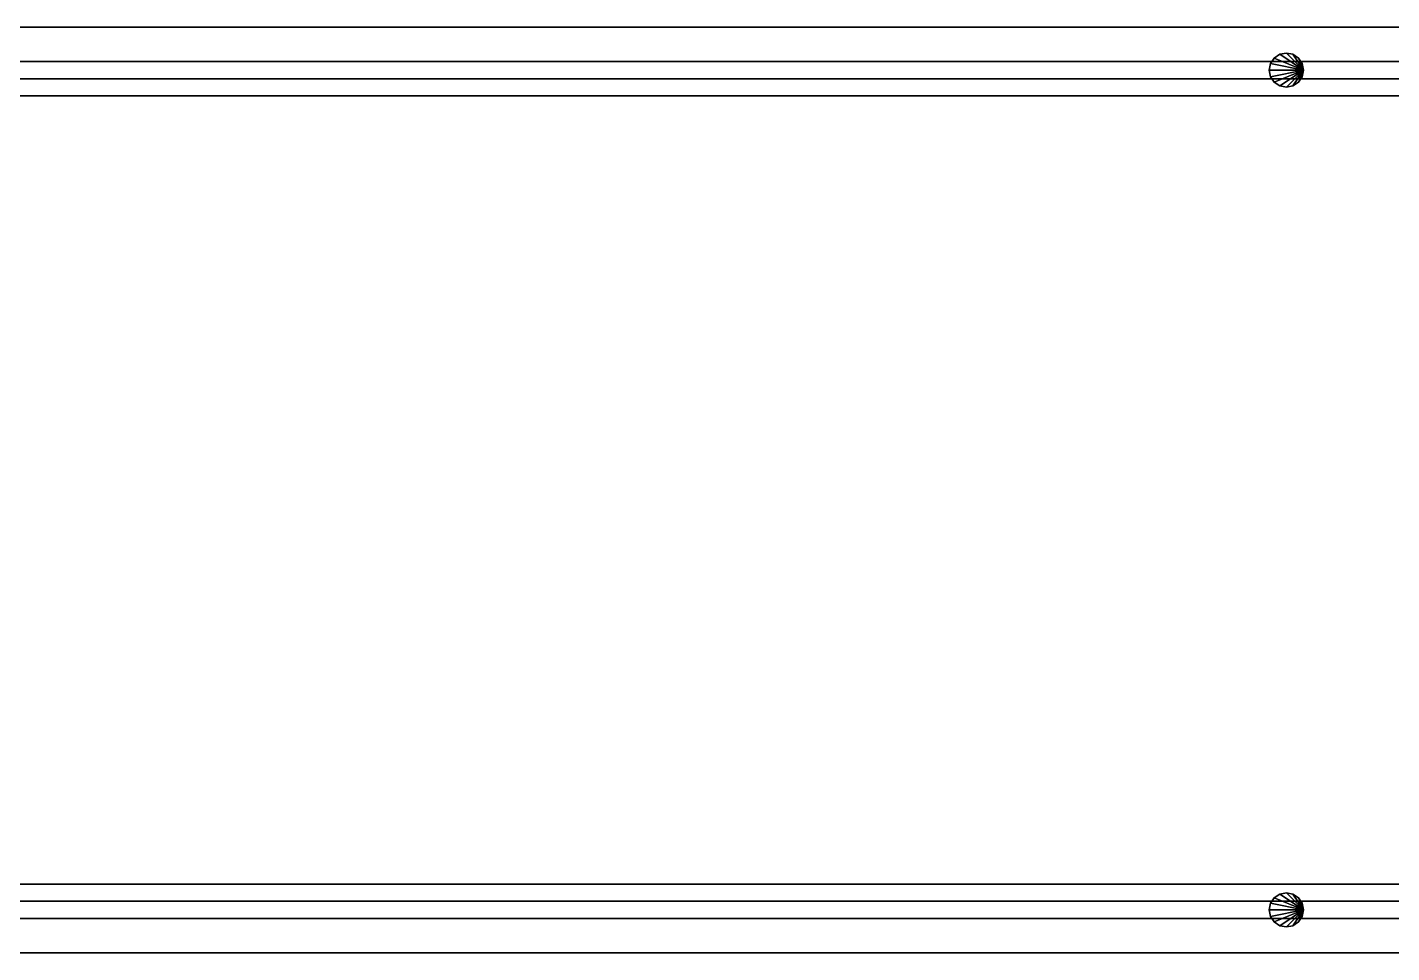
# Model space of a CAD drawing. Header units: millimetres. Extents: x -15000 to 15000, y -45082 to 2000.
# Drawn here: x -1970 to -377, y -44974 to -43894 of the extents above; entities that cross this region are included whole.
import ezdxf

# ---------------------------------------------------------------- set-up
doc = ezdxf.new("R2010")
doc.units = ezdxf.units.MM
doc.layers.add('KORKULUK_KAPI', color=4, linetype='CONTINUOUS')
doc.layers.add('ZEMIN_PLATFORM', color=8, linetype='CONTINUOUS')

msp = doc.modelspace()

# ---------------------------------------------------------------- linework, layer by layer
at = {"layer": 'KORKULUK_KAPI'}
for p, q in [((7000, -43934, 6730), (-13000, -43934, 6730)), ((7000, -43934, 6750), (-13000, -43934, 6750)), ((-514.1, -43929.9, 5750), (-518.5, -43936.3, 5750)), ((-514.1, -43929.9, 6750), (-518.5, -43936.3, 6750)), ((-507.7, -43925.5, 5750), (-514.1, -43929.9, 5750)), ((-507.7, -43925.5, 6750), (-514.1, -43929.9, 6750)), ((-500, -43924, 5750), (-507.7, -43925.5, 5750)), ((-500, -43924, 6750), (-507.7, -43925.5, 6750)), ((-492.3, -43925.5, 5750), (-500, -43924, 5750)), ((-492.3, -43925.5, 6750), (-500, -43924, 6750)), ((-500, -43924, 5750), (-500, -43924, 6750)), ((-485.9, -43929.9, 5750), (-492.3, -43925.5, 5750)), ((-485.9, -43929.9, 6750), (-492.3, -43925.5, 6750)), ((-481.5, -43936.3, 5750), (-485.9, -43929.9, 5750)), ((-481.5, -43936.3, 6750), (-485.9, -43929.9, 6750)), ((-518.5, -43936.3, 5750), (-520, -43944, 5750)), ((-518.5, -43936.3, 6750), (-520, -43944, 6750)), ((-520, -43944, 5750), (-518.5, -43951.7, 5750)), ((-520, -43944, 6750), (-518.5, -43951.7, 6750)), ((-520, -43944, 5750), (-520, -43944, 6750)), ((-480, -43944, 5750), (-481.5, -43936.3, 5750)), ((-480, -43944, 6750), (-481.5, -43936.3, 6750)), ((-481.5, -43951.7, 5750), (-480, -43944, 5750)), ((-481.5, -43951.7, 6750), (-480, -43944, 6750)), ((-480, -43944, 5750), (-480, -43944, 6750)), ((-13000, -43954, 6730), (7000, -43954, 6730)), ((-13000, -43954, 6750), (7000, -43954, 6750)), ((-518.5, -43951.7, 5750), (-514.1, -43958.1, 5750)), ((-518.5, -43951.7, 6750), (-514.1, -43958.1, 6750)), ((-514.1, -43958.1, 5750), (-507.7, -43962.5, 5750)), ((-514.1, -43958.1, 6750), (-507.7, -43962.5, 6750)), ((-507.7, -43962.5, 5750), (-500, -43964, 5750)), ((-507.7, -43962.5, 6750), (-500, -43964, 6750)), ((-500, -43964, 5750), (-492.3, -43962.5, 5750)), ((-500, -43964, 6750), (-492.3, -43962.5, 6750)), ((-500, -43964, 5750), (-500, -43964, 6750)), ((-492.3, -43962.5, 5750), (-485.9, -43958.1, 5750)), ((-492.3, -43962.5, 6750), (-485.9, -43958.1, 6750)), ((-485.9, -43958.1, 5750), (-481.5, -43951.7, 5750)), ((-485.9, -43958.1, 6750), (-481.5, -43951.7, 6750)), ((-507.7, -44905.5, 5750), (-514.1, -44909.9, 5750)), ((-507.7, -44905.5, 6750), (-514.1, -44909.9, 6750)), ((-500, -44904, 5750), (-507.7, -44905.5, 5750)), ((-500, -44904, 6750), (-507.7, -44905.5, 6750)), ((-492.3, -44905.5, 5750), (-500, -44904, 5750)), ((-492.3, -44905.5, 6750), (-500, -44904, 6750)), ((-500, -44904, 5750), (-500, -44904, 6750)), ((-485.9, -44909.9, 5750), (-492.3, -44905.5, 5750)), ((-485.9, -44909.9, 6750), (-492.3, -44905.5, 6750)), ((7000, -44914, 6730), (-13000, -44914, 6730)), ((7000, -44914, 6750), (-13000, -44914, 6750)), ((-518.5, -44916.3, 5750), (-520, -44924, 5750)), ((-518.5, -44916.3, 6750), (-520, -44924, 6750)), ((-514.1, -44909.9, 5750), (-518.5, -44916.3, 5750)), ((-514.1, -44909.9, 6750), (-518.5, -44916.3, 6750)), ((-481.5, -44916.3, 5750), (-485.9, -44909.9, 5750)), ((-481.5, -44916.3, 6750), (-485.9, -44909.9, 6750)), ((-480, -44924, 5750), (-481.5, -44916.3, 5750)), ((-480, -44924, 6750), (-481.5, -44916.3, 6750)), ((-13000, -44934, 6730), (7000, -44934, 6730)), ((-13000, -44934, 6750), (7000, -44934, 6750)), ((-520, -44924, 5750), (-518.5, -44931.7, 5750)), ((-520, -44924, 6750), (-518.5, -44931.7, 6750)), ((-520, -44924, 5750), (-520, -44924, 6750)), ((-518.5, -44931.7, 5750), (-514.1, -44938.1, 5750)), ((-518.5, -44931.7, 6750), (-514.1, -44938.1, 6750)), ((-514.1, -44938.1, 5750), (-507.7, -44942.5, 5750)), ((-514.1, -44938.1, 6750), (-507.7, -44942.5, 6750)), ((-492.3, -44942.5, 5750), (-485.9, -44938.1, 5750)), ((-492.3, -44942.5, 6750), (-485.9, -44938.1, 6750)), ((-485.9, -44938.1, 5750), (-481.5, -44931.7, 5750)), ((-485.9, -44938.1, 6750), (-481.5, -44931.7, 6750)), ((-481.5, -44931.7, 5750), (-480, -44924, 5750)), ((-481.5, -44931.7, 6750), (-480, -44924, 6750)), ((-480, -44924, 5750), (-480, -44924, 6750)), ((-507.7, -44942.5, 5750), (-500, -44944, 5750)), ((-507.7, -44942.5, 6750), (-500, -44944, 6750)), ((-500, -44944, 5750), (-492.3, -44942.5, 5750)), ((-500, -44944, 6750), (-492.3, -44942.5, 6750)), ((-500, -44944, 5750), (-500, -44944, 6750))]:
    msp.add_line(p, q, dxfattribs=at)
for points in [[(-13000, -43954, 6730), (7000, -43954, 6730), (7000, -43934, 6730), (-13000, -43934, 6730)], [(-13000, -43954, 6750), (7000, -43954, 6750), (7000, -43934, 6750), (-13000, -43934, 6750)], [(-13000, -43934, 6730), (7000, -43934, 6730), (7000, -43934, 6750), (-13000, -43934, 6750)], [(-514.1, -43929.9, 5750), (-518.5, -43936.3, 5750), (-518.5, -43936.3, 6750), (-514.1, -43929.9, 6750)], [(-480, -43944, 5750), (-514.1, -43929.9, 5750), (-518.5, -43936.3, 5750)], [(-480, -43944, 6750), (-514.1, -43929.9, 6750), (-518.5, -43936.3, 6750)], [(-507.7, -43925.5, 5750), (-514.1, -43929.9, 5750), (-514.1, -43929.9, 6750), (-507.7, -43925.5, 6750)], [(-480, -43944, 5750), (-507.7, -43925.5, 5750), (-514.1, -43929.9, 5750)], [(-480, -43944, 6750), (-507.7, -43925.5, 6750), (-514.1, -43929.9, 6750)], [(-500, -43924, 5750), (-507.7, -43925.5, 5750), (-507.7, -43925.5, 6750), (-500, -43924, 6750)], [(-480, -43944, 5750), (-500, -43924, 5750), (-507.7, -43925.5, 5750)], [(-480, -43944, 6750), (-500, -43924, 6750), (-507.7, -43925.5, 6750)], [(-492.3, -43925.5, 5750), (-500, -43924, 5750), (-500, -43924, 6750), (-492.3, -43925.5, 6750)], [(-480, -43944, 5750), (-492.3, -43925.5, 5750), (-500, -43924, 5750)], [(-480, -43944, 6750), (-492.3, -43925.5, 6750), (-500, -43924, 6750)], [(-485.9, -43929.9, 5750), (-492.3, -43925.5, 5750), (-492.3, -43925.5, 6750), (-485.9, -43929.9, 6750)], [(-480, -43944, 5750), (-485.9, -43929.9, 5750), (-492.3, -43925.5, 5750)], [(-480, -43944, 6750), (-485.9, -43929.9, 6750), (-492.3, -43925.5, 6750)], [(-481.5, -43936.3, 5750), (-485.9, -43929.9, 5750), (-485.9, -43929.9, 6750), (-481.5, -43936.3, 6750)], [(-480, -43944, 5750), (-481.5, -43936.3, 5750), (-485.9, -43929.9, 5750)], [(-480, -43944, 6750), (-481.5, -43936.3, 6750), (-485.9, -43929.9, 6750)], [(-518.5, -43936.3, 5750), (-520, -43944, 5750), (-520, -43944, 6750), (-518.5, -43936.3, 6750)], [(-480, -43944, 5750), (-518.5, -43936.3, 5750), (-520, -43944, 5750)], [(-480, -43944, 6750), (-518.5, -43936.3, 6750), (-520, -43944, 6750)], [(-520, -43944, 5750), (-518.5, -43951.7, 5750), (-518.5, -43951.7, 6750), (-520, -43944, 6750)], [(-480, -43944, 5750), (-520, -43944, 5750), (-518.5, -43951.7, 5750)], [(-480, -43944, 6750), (-520, -43944, 6750), (-518.5, -43951.7, 6750)], [(-480, -43944, 5750), (-518.5, -43951.7, 5750), (-514.1, -43958.1, 5750)], [(-480, -43944, 6750), (-518.5, -43951.7, 6750), (-514.1, -43958.1, 6750)], [(-480, -43944, 5750), (-514.1, -43958.1, 5750), (-507.7, -43962.5, 5750)], [(-480, -43944, 6750), (-514.1, -43958.1, 6750), (-507.7, -43962.5, 6750)], [(-480, -43944, 5750), (-507.7, -43962.5, 5750), (-500, -43964, 5750)], [(-480, -43944, 6750), (-507.7, -43962.5, 6750), (-500, -43964, 6750)], [(-480, -43944, 5750), (-500, -43964, 5750), (-492.3, -43962.5, 5750)], [(-480, -43944, 6750), (-500, -43964, 6750), (-492.3, -43962.5, 6750)], [(-480, -43944, 5750), (-492.3, -43962.5, 5750), (-485.9, -43958.1, 5750)], [(-480, -43944, 6750), (-492.3, -43962.5, 6750), (-485.9, -43958.1, 6750)], [(-480, -43944, 5750), (-485.9, -43958.1, 5750), (-481.5, -43951.7, 5750)], [(-480, -43944, 6750), (-485.9, -43958.1, 6750), (-481.5, -43951.7, 6750)], [(-480, -43944, 5750), (-481.5, -43936.3, 5750), (-481.5, -43936.3, 6750), (-480, -43944, 6750)], [(-481.5, -43951.7, 5750), (-480, -43944, 5750), (-480, -43944, 6750), (-481.5, -43951.7, 6750)], [(-13000, -43954, 6730), (7000, -43954, 6730), (7000, -43954, 6750), (-13000, -43954, 6750)], [(-518.5, -43951.7, 5750), (-514.1, -43958.1, 5750), (-514.1, -43958.1, 6750), (-518.5, -43951.7, 6750)], [(-514.1, -43958.1, 5750), (-507.7, -43962.5, 5750), (-507.7, -43962.5, 6750), (-514.1, -43958.1, 6750)], [(-507.7, -43962.5, 5750), (-500, -43964, 5750), (-500, -43964, 6750), (-507.7, -43962.5, 6750)], [(-500, -43964, 5750), (-492.3, -43962.5, 5750), (-492.3, -43962.5, 6750), (-500, -43964, 6750)], [(-492.3, -43962.5, 5750), (-485.9, -43958.1, 5750), (-485.9, -43958.1, 6750), (-492.3, -43962.5, 6750)], [(-485.9, -43958.1, 5750), (-481.5, -43951.7, 5750), (-481.5, -43951.7, 6750), (-485.9, -43958.1, 6750)], [(-507.7, -44905.5, 5750), (-514.1, -44909.9, 5750), (-514.1, -44909.9, 6750), (-507.7, -44905.5, 6750)], [(-480, -44924, 5750), (-507.7, -44905.5, 5750), (-514.1, -44909.9, 5750)], [(-480, -44924, 6750), (-507.7, -44905.5, 6750), (-514.1, -44909.9, 6750)], [(-500, -44904, 5750), (-507.7, -44905.5, 5750), (-507.7, -44905.5, 6750), (-500, -44904, 6750)], [(-480, -44924, 5750), (-500, -44904, 5750), (-507.7, -44905.5, 5750)], [(-480, -44924, 6750), (-500, -44904, 6750), (-507.7, -44905.5, 6750)], [(-492.3, -44905.5, 5750), (-500, -44904, 5750), (-500, -44904, 6750), (-492.3, -44905.5, 6750)], [(-480, -44924, 5750), (-492.3, -44905.5, 5750), (-500, -44904, 5750)], [(-480, -44924, 6750), (-492.3, -44905.5, 6750), (-500, -44904, 6750)], [(-485.9, -44909.9, 5750), (-492.3, -44905.5, 5750), (-492.3, -44905.5, 6750), (-485.9, -44909.9, 6750)], [(-480, -44924, 5750), (-485.9, -44909.9, 5750), (-492.3, -44905.5, 5750)], [(-480, -44924, 6750), (-485.9, -44909.9, 6750), (-492.3, -44905.5, 6750)], [(-13000, -44934, 6730), (7000, -44934, 6730), (7000, -44914, 6730), (-13000, -44914, 6730)], [(-13000, -44934, 6750), (7000, -44934, 6750), (7000, -44914, 6750), (-13000, -44914, 6750)], [(-13000, -44914, 6730), (7000, -44914, 6730), (7000, -44914, 6750), (-13000, -44914, 6750)], [(-518.5, -44916.3, 5750), (-520, -44924, 5750), (-520, -44924, 6750), (-518.5, -44916.3, 6750)], [(-480, -44924, 5750), (-518.5, -44916.3, 5750), (-520, -44924, 5750)], [(-480, -44924, 6750), (-518.5, -44916.3, 6750), (-520, -44924, 6750)], [(-514.1, -44909.9, 5750), (-518.5, -44916.3, 5750), (-518.5, -44916.3, 6750), (-514.1, -44909.9, 6750)], [(-480, -44924, 5750), (-514.1, -44909.9, 5750), (-518.5, -44916.3, 5750)], [(-480, -44924, 6750), (-514.1, -44909.9, 6750), (-518.5, -44916.3, 6750)], [(-481.5, -44916.3, 5750), (-485.9, -44909.9, 5750), (-485.9, -44909.9, 6750), (-481.5, -44916.3, 6750)], [(-480, -44924, 5750), (-481.5, -44916.3, 5750), (-485.9, -44909.9, 5750)], [(-480, -44924, 6750), (-481.5, -44916.3, 6750), (-485.9, -44909.9, 6750)], [(-480, -44924, 5750), (-481.5, -44916.3, 5750), (-481.5, -44916.3, 6750), (-480, -44924, 6750)], [(-13000, -44934, 6730), (7000, -44934, 6730), (7000, -44934, 6750), (-13000, -44934, 6750)], [(-520, -44924, 5750), (-518.5, -44931.7, 5750), (-518.5, -44931.7, 6750), (-520, -44924, 6750)], [(-480, -44924, 5750), (-520, -44924, 5750), (-518.5, -44931.7, 5750)], [(-480, -44924, 6750), (-520, -44924, 6750), (-518.5, -44931.7, 6750)], [(-480, -44924, 5750), (-518.5, -44931.7, 5750), (-514.1, -44938.1, 5750)], [(-480, -44924, 6750), (-518.5, -44931.7, 6750), (-514.1, -44938.1, 6750)], [(-518.5, -44931.7, 5750), (-514.1, -44938.1, 5750), (-514.1, -44938.1, 6750), (-518.5, -44931.7, 6750)], [(-480, -44924, 5750), (-514.1, -44938.1, 5750), (-507.7, -44942.5, 5750)], [(-480, -44924, 6750), (-514.1, -44938.1, 6750), (-507.7, -44942.5, 6750)], [(-514.1, -44938.1, 5750), (-507.7, -44942.5, 5750), (-507.7, -44942.5, 6750), (-514.1, -44938.1, 6750)], [(-480, -44924, 5750), (-507.7, -44942.5, 5750), (-500, -44944, 5750)], [(-480, -44924, 6750), (-507.7, -44942.5, 6750), (-500, -44944, 6750)], [(-480, -44924, 5750), (-500, -44944, 5750), (-492.3, -44942.5, 5750)], [(-480, -44924, 6750), (-500, -44944, 6750), (-492.3, -44942.5, 6750)], [(-480, -44924, 5750), (-492.3, -44942.5, 5750), (-485.9, -44938.1, 5750)], [(-480, -44924, 6750), (-492.3, -44942.5, 6750), (-485.9, -44938.1, 6750)], [(-492.3, -44942.5, 5750), (-485.9, -44938.1, 5750), (-485.9, -44938.1, 6750), (-492.3, -44942.5, 6750)], [(-480, -44924, 5750), (-485.9, -44938.1, 5750), (-481.5, -44931.7, 5750)], [(-480, -44924, 6750), (-485.9, -44938.1, 6750), (-481.5, -44931.7, 6750)], [(-485.9, -44938.1, 5750), (-481.5, -44931.7, 5750), (-481.5, -44931.7, 6750), (-485.9, -44938.1, 6750)], [(-481.5, -44931.7, 5750), (-480, -44924, 5750), (-480, -44924, 6750), (-481.5, -44931.7, 6750)], [(-507.7, -44942.5, 5750), (-500, -44944, 5750), (-500, -44944, 6750), (-507.7, -44942.5, 6750)], [(-500, -44944, 5750), (-492.3, -44942.5, 5750), (-492.3, -44942.5, 6750), (-500, -44944, 6750)]]:
    msp.add_3dface(points, dxfattribs=at)
at = {"layer": 'ZEMIN_PLATFORM'}
for p, q in [((7000, -43894, 5600), (-13000, -43894, 5600)), ((7000, -43894, 5750), (-13000, -43894, 5750)), ((7000, -43934, 5700), (-13000, -43934, 5700)), ((7000, -43934, 5750), (-13000, -43934, 5750)), ((-13000, -43974, 5600), (7000, -43974, 5600)), ((-13000, -43974, 5750), (7000, -43974, 5750)), ((7000, -44894, 5600), (-13000, -44894, 5600)), ((7000, -44894, 5750), (-13000, -44894, 5750)), ((-13000, -44934, 5700), (7000, -44934, 5700)), ((-13000, -44934, 5750), (7000, -44934, 5750)), ((-13000, -44974, 5600), (7000, -44974, 5600)), ((-13000, -44974, 5750), (7000, -44974, 5750))]:
    msp.add_line(p, q, dxfattribs=at)
for points in [[(-13000, -43974, 5600), (7000, -43974, 5600), (7000, -43894, 5600), (-13000, -43894, 5600)], [(-13000, -43974, 5750), (7000, -43974, 5750), (7000, -43894, 5750), (-13000, -43894, 5750)], [(-13000, -43894, 5600), (7000, -43894, 5600), (7000, -43894, 5750), (-13000, -43894, 5750)], [(-13000, -44934, 5700), (7000, -44934, 5700), (7000, -43934, 5700), (-13000, -43934, 5700)], [(-13000, -44934, 5750), (7000, -44934, 5750), (7000, -43934, 5750), (-13000, -43934, 5750)], [(-13000, -43934, 5700), (7000, -43934, 5700), (7000, -43934, 5750), (-13000, -43934, 5750)], [(-13000, -43974, 5600), (7000, -43974, 5600), (7000, -43974, 5750), (-13000, -43974, 5750)], [(-13000, -44974, 5600), (7000, -44974, 5600), (7000, -44894, 5600), (-13000, -44894, 5600)], [(-13000, -44974, 5750), (7000, -44974, 5750), (7000, -44894, 5750), (-13000, -44894, 5750)], [(-13000, -44894, 5600), (7000, -44894, 5600), (7000, -44894, 5750), (-13000, -44894, 5750)], [(-13000, -44934, 5700), (7000, -44934, 5700), (7000, -44934, 5750), (-13000, -44934, 5750)], [(-13000, -44974, 5600), (7000, -44974, 5600), (7000, -44974, 5750), (-13000, -44974, 5750)]]:
    msp.add_3dface(points, dxfattribs=at)

doc.saveas('drawing.dxf')
